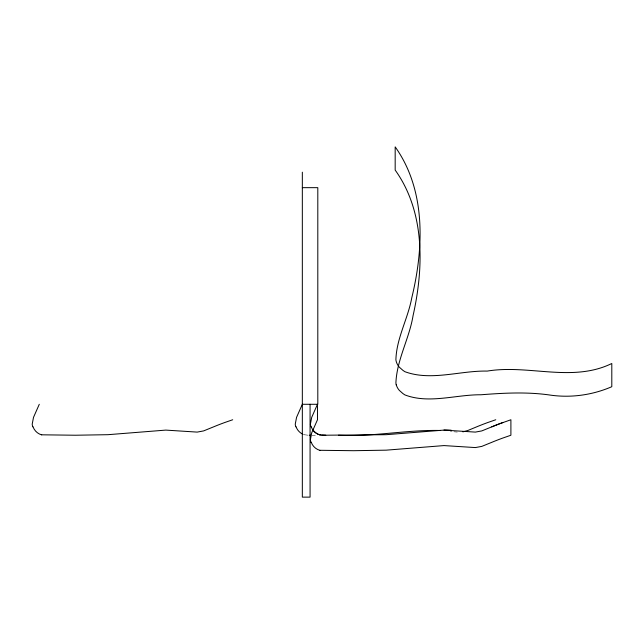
<?xml version="1.0" encoding="UTF-8"?>
<svg xmlns="http://www.w3.org/2000/svg" width="644" height="644" viewBox="0 0 644 644"><rect width="100%" height="100%" fill="white"/><g stroke="black" fill="none" stroke-linecap="round" stroke-linejoin="round"><path stroke-width="0.48" stroke-dasharray="3.22 2.42" d="M312.099 435.239L316.59 435.239M308.065 435.199L304.789 434.813M457.256 432.076L450.47 431.496M304.765 434.893A12.896 12.896 0 0 1 303.292 434.386"/><path stroke-width="0.97" d="M39.284 404.287L33.504 417.376L32.208 424.146A8.034 8.034 0 0 0 32.611 426.239L32.836 426.851M319.939 450.293L353.604 450.703L386.142 450.164L443.974 445.584L475.361 447.572L481.793 446.389L491.758 442.339A259.54 259.54 0 0 1 503.053 437.96L510.901 435.239L510.901 419.759L499.736 423.712A256.578 256.578 0 0 0 491.758 426.867L481.793 430.916L475.361 432.1L443.974 430.103L386.142 434.692L321.694 435.239M232.701 419.759L224.861 422.48A259.54 259.54 0 0 0 213.558 426.867L203.593 430.916L197.161 432.1L165.782 430.103L107.942 434.692L75.404 435.231L41.739 434.813M495.751 419.759L487.911 422.48A259.54 259.54 0 0 0 476.608 426.867L467.971 430.442L462.875 431.85M338.454 435.231C372.618 437.026 406.412 429.701 440.456 430.474M302.334 187.662L317.806 187.662L317.806 404.287L302.334 404.287L296.554 417.376L295.258 424.146A8.034 8.034 0 0 0 295.66 426.239L295.886 426.851M310.649 435.231L309.305 435.223M325.792 435.231L319.939 434.813M311.028 426.851L310.811 426.239A8.034 8.034 0 0 1 310.408 424.146L311.696 417.376L317.476 404.287L317.476 419.759L311.696 432.849L310.408 439.619A8.034 8.034 0 0 0 310.811 441.712L311.028 442.331M310.07 404.287L310.07 497.128L302.334 497.128L302.334 172.19M302.334 433.943A12.896 12.896 0 0 1 296.079 426.787M41.715 434.893A12.896 12.896 0 0 1 33.029 426.787M319.915 450.365A12.896 12.896 0 0 1 311.229 442.259M319.915 434.893A12.896 12.896 0 0 1 312.646 429.62M491.758 426.867A259.54 259.54 0 0 1 503.053 422.48M443.974 430.103A102.396 102.396 0 0 1 451.138 430.192M320.422 435.022A12.856 12.856 0 0 1 311.221 426.787M396.463 385.418A13.371 13.371 0 0 1 395.899 383.043C396.776 359.771 409.31 338.567 413.054 315.705C423.865 267.502 425.129 211.948 395.175 170.08L395.175 146.872C426.167 190.407 423.841 248.206 411.749 297.922C407.894 318.836 396.446 338.39 395.899 359.827A13.371 13.371 0 0 0 396.463 362.21A14.305 14.305 0 0 0 399.361 367.209L402.806 370.268A38.085 38.085 0 0 0 404.939 371.717C431.078 381.337 460.243 370.485 487.226 371.089C528.748 364.206 572.178 382.826 611.8 363.498L611.8 386.706C591.997 395.271 570.021 398.209 548.696 394.869C526.212 391.793 503.455 393.017 480.923 394.772C455.984 394.547 429.001 404.15 404.939 394.925A38.085 38.085 0 0 1 402.806 393.476L399.361 390.417A14.305 14.305 0 0 1 396.221 384.677"/></g></svg>
